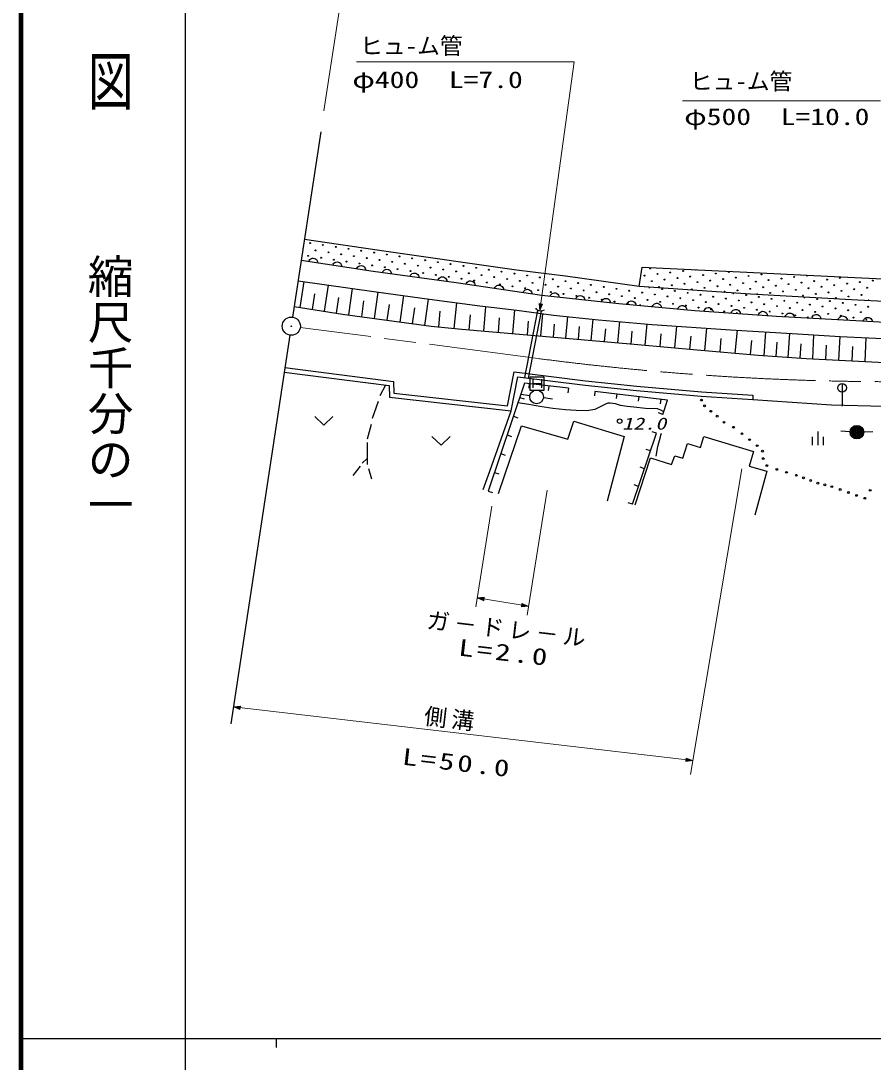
# Model space of a CAD drawing. Units: millimetres, scale not verified. Extents: x 40000 to 680000, y 20000 to 380000.
# Drawn here: x 40000 to 133416, y 202409 to 316509 of the extents above; entities that cross this region are included whole.
import ezdxf
from ezdxf.enums import TextEntityAlignment as Align

# ---------------------------------------------------------------- set-up
doc = ezdxf.new("R2010")
doc.units = ezdxf.units.MM
doc.header["$LTSCALE"] = 1000
doc.linetypes.add('CHAIN', pattern=[18.5, 12, -1.5, 3.5, -1.5])
for name, color, linetype, lineweight in [('M-BGD', 7, 'Continuous', 25), ('M-BGD-HTXT', 7, 'Continuous', 13), ('M-BMK', 2, 'CHAIN', 13), ('M-TTL', 2, 'Continuous', 140), ('M-TTL-BAND', 7, 'Continuous', 25)]:
    doc.layers.add(name, color=color, linetype=linetype, lineweight=lineweight)
doc.layers.add('M-BMK-SRVR', color=7, linetype='Continuous')
doc.layers.add('M-OTRS', color=7, linetype='Continuous')
doc.styles.add('@ＭＳ ゴシック', font='')
doc.styles.add('ＭＳ ゴシック', font='')
doc.styles.get('@ＭＳ ゴシック').set_extended_font_data('@MS Gothic')
doc.styles.get('ＭＳ ゴシック').set_extended_font_data('MS Gothic')

# ---------------------------------------------------------------- blocks, each defined once
blk = doc.blocks.new('BUHIN1')
at = {"color": 7, "linetype": 'Continuous', "lineweight": 25}
blk.add_line((-563, 2429), (0, 0), dxfattribs=at)
blk.add_circle((-454, 1961), 481, dxfattribs=at)
blk = doc.blocks.new('BUHIN14')
at = {"color": 7, "linetype": 'Continuous', "lineweight": 25}
blk.add_lwpolyline([(-492, -86), (-473, 34), (-431, 140), (-356, 265), (-258, 343), (-148, 398), (4, 425), (126, 410), (245, 370), (360, 279), (436, 193), (492, 86)], dxfattribs=at)
blk = doc.blocks.new('BUHIN15')
at = {"color": 7, "linetype": 'Continuous', "lineweight": 25}
blk.add_lwpolyline([(-493, -85), (-473, 35), (-430, 141), (-356, 266), (-257, 344), (-148, 398), (5, 425), (127, 410), (245, 370), (360, 278), (436, 192), (493, 85)], dxfattribs=at)
blk = doc.blocks.new('BUHIN16')
at = {"color": 7, "linetype": 'Continuous', "lineweight": 25}
blk.add_lwpolyline([(-494, -79), (-472, 41), (-429, 147), (-352, 270), (-253, 347), (-142, 400), (11, 424), (132, 408), (250, 367), (364, 273), (439, 187), (494, 79)], dxfattribs=at)
blk = doc.blocks.new('BUHIN17')
at = {"color": 7, "linetype": 'Continuous', "lineweight": 25}
blk.add_lwpolyline([(-495, -69), (-471, 51), (-425, 155), (-346, 277), (-246, 352), (-134, 403), (19, 424), (140, 406), (258, 361), (369, 266), (442, 178), (495, 69)], dxfattribs=at)
blk = doc.blocks.new('BUHIN18')
at = {"color": 7, "linetype": 'Continuous', "lineweight": 25}
blk.add_lwpolyline([(-496, -60), (-470, 59), (-423, 163), (-341, 284), (-239, 356), (-127, 405), (27, 424), (148, 403), (264, 357), (374, 259), (445, 169), (496, 60)], dxfattribs=at)
blk = doc.blocks.new('BUHIN19')
at = {"color": 7, "linetype": 'Continuous', "lineweight": 25}
blk.add_lwpolyline([(-498, -40), (-468, 78), (-416, 180), (-330, 297), (-225, 366), (-110, 410), (44, 422), (164, 397), (278, 346), (384, 244), (452, 151), (498, 40)], dxfattribs=at)
blk = doc.blocks.new('BUHIN20')
at = {"color": 7, "linetype": 'Continuous', "lineweight": 25}
blk.add_lwpolyline([(-498, -46), (-469, 72), (-418, 175), (-334, 293), (-230, 363), (-116, 409), (39, 423), (159, 399), (274, 349), (381, 249), (450, 157), (498, 46)], dxfattribs=at)
blk = doc.blocks.new('BUHIN21')
at = {"color": 7, "linetype": 'Continuous', "lineweight": 25}
blk.add_lwpolyline([(-499, -37), (-467, 80), (-415, 182), (-328, 299), (-223, 367), (-108, 411), (46, 422), (166, 396), (280, 344), (386, 242), (453, 149), (499, 37)], dxfattribs=at)
blk = doc.blocks.new('BUHIN41')
at = {"color": 7, "linetype": 'Continuous', "lineweight": 25}
blk.add_lwpolyline([(-1081, 237), (106, -458), (867, 688)], dxfattribs=at)
blk = doc.blocks.new('BUHIN42')
at = {"color": 7, "linetype": 'Continuous', "lineweight": 25}
blk.add_line((0, 0), (57, -497), dxfattribs=at)
blk = doc.blocks.new('BUHIN43')
at = {"color": 7, "linetype": 'Continuous', "lineweight": 25}
blk.add_line((0, 0), (498, -49), dxfattribs=at)
blk = doc.blocks.new('BUHIN44')
at = {"color": 7, "linetype": 'Continuous', "lineweight": 25}
blk.add_line((0, 0), (-498, 49), dxfattribs=at)
blk = doc.blocks.new('BUHIN45')
at = {"color": 7, "linetype": 'Continuous', "lineweight": 25}
blk.add_line((0, 0), (55, -497), dxfattribs=at)
blk = doc.blocks.new('BUHIN46')
at = {"color": 7, "linetype": 'Continuous', "lineweight": 25}
for p, q in [((-562, 351), (-351, -562)), ((-457, -106), (457, 106)), ((351, 562), (562, -351))]:
    blk.add_line(p, q, dxfattribs=at)
blk.add_lwpolyline([(-561, -900), (-900, 561), (561, 900), (900, -561)], close=True, dxfattribs=at)
blk = doc.blocks.new('BUHIN47')
at = {"color": 7, "linetype": 'Continuous', "lineweight": 25}
blk.add_circle((0, 0), 746, dxfattribs=at)
blk = doc.blocks.new('BUHIN63')
at = {"color": 7, "linetype": 'Continuous', "lineweight": 25}
blk.add_circle((0, 0), 99.5, dxfattribs=at)
blk = doc.blocks.new('BUHIN67')
at = {"color": 7, "linetype": 'Continuous', "lineweight": 25}
blk.add_circle((0, 0), 99.5, dxfattribs=at)
blk = doc.blocks.new('BUHIN69')
at = {"color": 7, "linetype": 'Continuous', "lineweight": 25}
blk.add_circle((0, 0), 99.5, dxfattribs=at)
blk = doc.blocks.new('BUHIN90')
at = {"color": 7, "linetype": 'Continuous', "lineweight": 25}
for radius in [746, 660, 574, 484, 398, 292, 202, 116, 22.5]:
    blk.add_circle((0, 0), radius, dxfattribs=at)
blk = doc.blocks.new('BUHIN91')
at = {"color": 7, "linetype": 'Continuous', "lineweight": 25}
for p, q in [((-619, 14), (-416, -862)), ((-169, 731), (169, -731)), ((550, 285), (753, -592))]:
    blk.add_line(p, q, dxfattribs=at)
blk = doc.blocks.new('BUHIN124')
at = {"color": 3, "linetype": 'Continuous', "lineweight": 25}
for radius in [995, 30]:
    blk.add_circle((0, 0), radius, dxfattribs=at)
blk = doc.blocks.new('BUHIN127')
at = {"color": 3, "linetype": 'Continuous', "lineweight": 25}
blk.add_circle((0, 0), 249, dxfattribs=at)

msp = doc.modelspace()

# ---------------------------------------------------------------- linework, layer by layer
at = {"layer": 'M-BGD'}
for p, q in [((72875, 304334), (69789, 284038)), ((80056, 291217), (71083, 292547)), ((94313, 289199), (80056, 291217)), ((70739, 290282), (78609, 289069)), ((78609, 289069), (87721, 287832)), ((99683, 288548), (94313, 289199)), ((107754, 287409), (108080, 289520)), ((108080, 289520), (119577, 288986)), ((119577, 288986), (129858, 288452)), ((70396, 288026), (78959, 286805)), ((70628, 285098), (71065, 287931)), ((73277, 284689), (73719, 287552)), ((87721, 287832), (97106, 286433)), ((107754, 287409), (99683, 288548)), ((129858, 288452), (139744, 287994)), ((71953, 284893), (72216, 286602)), ((75963, 284285), (76367, 287175)), ((78762, 283894), (79164, 286777)), ((78959, 286805), (84780, 286013)), ((81561, 283504), (81965, 286396)), ((97106, 286433), (105535, 285522)), ((119985, 286563), (107754, 287409)), ((131053, 285945), (119985, 286563)), ((74602, 284485), (74868, 286212)), ((77363, 284090), (77604, 285821)), ((80162, 283699), (80403, 285432)), ((84287, 283138), (84670, 286028)), ((84780, 286013), (90307, 285295)), ((87500, 282804), (87771, 285624)), ((90307, 285295), (94359, 284797)), ((105535, 285522), (113878, 284773)), ((141890, 285391), (131053, 285945)), ((69966, 285200), (75264, 284382)), ((75264, 284382), (82261, 283406)), ((82936, 283317), (83166, 285054)), ((85808, 282967), (85974, 284693)), ((89144, 282654), (89286, 284311)), ((90740, 282518), (90971, 285213)), ((93931, 282244), (94152, 284823)), ((94359, 284797), (98386, 284263)), ((95240, 277426), (96668, 284769)), ((95633, 277350), (97061, 284692)), ((97008, 281978), (97226, 284417)), ((98386, 284263), (103303, 283747)), ((113878, 284773), (122827, 284155)), ((122827, 284155), (131529, 283667)), ((82261, 283406), (84962, 283048)), ((84962, 283048), (88346, 282723)), ((92336, 282381), (92471, 283963)), ((95527, 282108), (95656, 283611)), ((98375, 281856), (98503, 283288)), ((99742, 281734), (99953, 284099)), ((101109, 281612), (101234, 283018)), ((102520, 281486), (102728, 283808)), ((103303, 283747), (109209, 283250)), ((105433, 281226), (105641, 283551)), ((108432, 280957), (108643, 283298)), ((109209, 283250), (117767, 282642)), ((111693, 280664), (111908, 283058)), ((131529, 283667), (139339, 283243)), ((69489, 282061), (63017, 239493)), ((88346, 282723), (96325, 282039)), ((96325, 282039), (101792, 281551)), ((103977, 281356), (104101, 282746)), ((106889, 281096), (107014, 282495)), ((110063, 280811), (110190, 282229)), ((113323, 280518), (113454, 281973)), ((114972, 280371), (115188, 282825)), ((117767, 282642), (124538, 282255)), ((118308, 280079), (118529, 282599)), ((121469, 279814), (121646, 282421)), ((124105, 279635), (124284, 282270)), ((124538, 282255), (129806, 281924)), ((126799, 279466), (126929, 282105)), ((129667, 279325), (129795, 281925)), ((129806, 281924), (138143, 281537)), ((101792, 281551), (107617, 281030)), ((107617, 281030), (114138, 280445)), ((116640, 280225), (116771, 281714)), ((119976, 279932), (120111, 281475)), ((122787, 279725), (122894, 281297)), ((125423, 279546), (125531, 281131)), ((128233, 279395), (128310, 280967)), ((131101, 279254), (131177, 280816)), ((132535, 279184), (132663, 281791)), ((114138, 280445), (120810, 279859)), ((120810, 279859), (126082, 279501)), ((68938, 278515), (80849, 276989)), ((126082, 279501), (134686, 279078)), ((68874, 278019), (80360, 276547)), ((93348, 274324), (94083, 278046)), ((93750, 273776), (94483, 277493)), ((94083, 278046), (101897, 277075)), ((94483, 277493), (101840, 276578)), ((79953, 276599), (79361, 275437)), ((80360, 276547), (80393, 275259)), ((80849, 276989), (80881, 275708)), ((101840, 276578), (107475, 275995)), ((101897, 277075), (107522, 276493)), ((107522, 276493), (114592, 275870)), ((80393, 275259), (93750, 273776)), ((80881, 275708), (93348, 274324)), ((95781, 275424), (94793, 275581)), ((97267, 275221), (98260, 275109)), ((107475, 275995), (114554, 275371)), ((114554, 275371), (120209, 275009)), ((114592, 275870), (120241, 275508)), ((120241, 275508), (120209, 275009)), ((120209, 275009), (128860, 274445)), ((79152, 274784), (78522, 272942)), ((128860, 274445), (134595, 274284)), ((91416, 267161), (93750, 273776)), ((78382, 272289), (77962, 270657)), ((92334, 264723), (94887, 272122)), ((94887, 272122), (99935, 270688)), ((99935, 270688), (100623, 272639)), ((100623, 272639), (106130, 270946)), ((106130, 270946), (104265, 263862)), ((107047, 263547), (109665, 271321)), ((114481, 269741), (114859, 270948)), ((114859, 270948), (120302, 269315)), ((130880, 271487), (129882, 271550)), ((132378, 271466), (133378, 271500)), ((77962, 270307), (77962, 267882)), ((112564, 268582), (113084, 270191)), ((113084, 270191), (114481, 269741)), ((120302, 269315), (119829, 267730)), ((77962, 268558), (77403, 268045)), ((107334, 263470), (109014, 268629)), ((109014, 268629), (111310, 267895)), ((111310, 267895), (111665, 268842)), ((111665, 268842), (112564, 268582)), ((77193, 267695), (76400, 266693)), ((78102, 267462), (78429, 266343)), ((90671, 265153), (91416, 267161)), ((119829, 267730), (121770, 267162)), ((121770, 267162), (120444, 262358))]:
    msp.add_line(p, q, dxfattribs=at)
for points in [[(97357, 284818), (97164, 284722), (96952, 284684), (96774, 284716), (96622, 284804), (96528, 284905), (96441, 285028)], [(100021, 276252), (95202, 276797), (91216, 264981)], [(110360, 273386), (110891, 274962), (102917, 275908)], [(110459, 273681), (110131, 273867), (109784, 273995), (108475, 274050), (107179, 274164), (106461, 274233), (105741, 274363), (105174, 274529), (104607, 274632), (104344, 274605), (104088, 274516), (103509, 274197), (102907, 273935), (102484, 273833), (102036, 273788), (100863, 273803), (99707, 273879), (98303, 274040), (96891, 274263), (95694, 274473), (94483, 274666)], [(109629, 268795), (109832, 269859), (110096, 270923), (110152, 271125), (110207, 271321)]]:
    msp.add_lwpolyline(points, dxfattribs=at)
for centre, radius in [((71716, 292154), 49.8), ((72311, 291350), 49.8), ((73115, 291946), 49.8), ((73710, 291142), 49.8), ((74513, 291737), 49.8), ((75109, 290933), 49.8), ((75912, 291528), 49.8), ((77311, 291320), 49.8), ((78710, 291111), 49.8), ((71507, 290755), 49.8), ((72906, 290547), 49.8), ((74305, 290338), 49.8), ((75704, 290130), 49.8), ((76507, 290725), 49.8), ((77102, 289921), 49.8), ((77906, 290516), 49.8), ((79305, 290308), 49.8), ((80108, 290903), 49.8), ((80704, 290099), 49.8), ((81507, 290694), 49.8), ((82102, 289890), 49.8), ((82906, 290485), 49.8), ((84305, 290277), 49.8), ((85703, 290068), 49.8), ((87102, 289860), 49.8), ((78501, 289712), 49.8), ((79900, 289504), 49.8), ((81299, 289295), 49.8), ((82697, 289087), 49.8), ((83501, 289682), 49.8), ((84096, 288878), 49.8), ((84900, 289473), 49.8), ((85495, 288670), 49.8), ((86299, 289265), 49.8), ((87697, 289056), 49.8), ((88501, 289651), 49.8), ((89096, 288848), 49.8), ((89900, 289443), 49.8), ((90495, 288639), 49.8), ((91298, 289234), 49.8), ((92697, 289025), 49.8), ((94096, 288817), 49.8), ((108985, 289385), 49.8), ((109772, 288768), 49.8), ((111176, 288937), 49.8), ((112580, 289106), 49.8), ((114771, 288658), 49.8), ((116175, 288827), 49.8), ((117579, 288997), 49.8), ((121173, 288718), 49.8), ((86894, 288461), 49.8), ((88292, 288252), 49.8), ((89691, 288044), 49.8), ((91090, 287835), 49.8), ((91894, 288430), 49.8), ((92489, 287627), 49.8), ((93292, 288222), 49.8), ((94691, 288013), 49.8), ((95495, 288608), 49.8), ((96090, 287805), 49.8), ((96893, 288400), 49.8), ((97489, 287596), 49.8), ((98292, 288191), 49.8), ((99691, 287983), 49.8), ((101090, 287774), 49.8), ((102488, 287565), 49.8), ((108368, 288598), 49.8), ((109154, 287981), 49.8), ((110558, 288150), 49.8), ((111345, 287533), 49.8), ((111963, 288320), 49.8), ((112749, 287702), 49.8), ((113367, 288489), 49.8), ((114153, 287872), 49.8), ((115557, 288041), 49.8), ((116961, 288210), 49.8), ((117748, 287593), 49.8), ((118365, 288379), 49.8), ((119152, 287762), 49.8), ((119769, 288549), 49.8), ((120556, 287931), 49.8), ((121960, 288101), 49.8), ((122747, 287483), 49.8), ((123364, 288270), 49.8), ((124151, 287653), 49.8), ((124768, 288439), 49.8), ((125555, 287822), 49.8), ((126959, 287991), 49.8), ((128363, 288160), 49.8), ((129150, 287543), 49.8), ((129767, 288330), 49.8), ((130554, 287712), 49.8), ((131958, 287882), 49.8), ((133362, 288051), 49.8), ((93887, 287418), 49.8), ((95286, 287210), 49.8), ((96685, 287001), 49.8), ((98084, 286792), 49.8), ((98887, 287388), 49.8), ((99482, 286584), 49.8), ((100286, 287179), 49.8), ((100881, 286375), 49.8), ((101685, 286970), 49.8), ((103084, 286762), 49.8), ((103887, 287357), 49.8), ((104482, 286553), 49.8), ((105286, 287148), 49.8), ((105881, 286345), 49.8), ((106685, 286940), 49.8), ((108083, 286731), 49.8), ((109482, 286523), 49.8), ((109941, 287364), 49.8), ((110286, 287118), 49.8), ((111685, 286909), 49.8), ((113083, 286701), 49.8), ((113536, 287085), 49.8), ((114482, 286492), 49.8), ((114940, 287254), 49.8), ((116344, 287423), 49.8), ((118535, 286975), 49.8), ((119482, 286461), 49.8), ((119939, 287145), 49.8), ((121343, 287314), 49.8), ((122129, 286697), 49.8), ((123533, 286866), 49.8), ((124938, 287035), 49.8), ((125724, 286418), 49.8), ((126342, 287204), 49.8), ((127128, 286587), 49.8), ((127746, 287374), 49.8), ((128532, 286756), 49.8), ((129936, 286926), 49.8), ((131340, 287095), 49.8), ((132127, 286478), 49.8), ((132744, 287264), 49.8), ((102280, 286167), 49.8), ((103679, 285958), 49.8), ((105077, 285750), 49.8), ((106476, 285541), 49.8), ((107280, 286136), 49.8), ((108679, 285928), 49.8), ((110077, 285719), 49.8), ((110881, 286314), 49.8), ((111476, 285510), 49.8), ((112280, 286105), 49.8), ((112875, 285302), 49.8), ((113678, 285897), 49.8), ((115077, 285688), 49.8), ((115881, 286283), 49.8), ((116476, 285480), 49.8), ((117280, 286075), 49.8), ((117875, 285271), 49.8), ((118678, 285866), 49.8), ((120077, 285658), 49.8), ((120881, 286253), 49.8), ((121476, 285449), 49.8), ((122280, 286044), 49.8), ((122875, 285241), 49.8), ((123678, 285836), 49.8), ((125077, 285627), 49.8), ((126476, 285419), 49.8), ((127279, 286014), 49.8), ((127875, 285210), 49.8), ((128678, 285805), 49.8), ((129319, 286139), 49.8), ((130077, 285596), 49.8), ((130723, 286308), 49.8), ((131476, 285388), 49.8), ((114274, 285093), 49.8), ((115672, 284885), 49.8), ((117071, 284676), 49.8), ((119273, 285063), 49.8), ((120672, 284854), 49.8), ((122071, 284645), 49.8), ((123470, 284437), 49.8), ((124273, 285032), 49.8), ((124868, 284228), 49.8), ((125672, 284823), 49.8), ((127071, 284615), 49.8), ((128470, 284406), 49.8), ((129273, 285001), 49.8), ((129868, 284198), 49.8), ((130672, 284793), 49.8), ((132071, 284584), 49.8), ((132874, 285179), 49.8), ((126267, 284020), 49.8), ((131267, 283989), 49.8), ((132666, 283781), 49.8), ((114588, 274954), 99.5), ((114942, 274330), 99.5), ((115629, 273726), 99.5), ((116316, 273185), 99.5), ((117065, 272519), 99.5), ((118105, 271978), 99.5), ((119041, 271271), 99.5), ((119874, 270615), 99.5), ((120706, 269960), 99.5), ((121289, 269357), 99.5), ((121372, 268545), 99.5), ((121767, 267775), 99.5), ((122849, 267359), 99.5), ((123921, 267036), 99.5), ((124992, 266714), 99.5), ((127352, 265853), 99.5), ((128121, 265661), 99.5), ((128891, 265468), 99.5), ((132502, 264195), 99.5)]:
    msp.add_circle(centre, radius, dxfattribs=at)
for centre, start, end in [((70912, 291559), 285.32164, 57.38964), ((113984, 289276), 214.44032, 320.24248), ((126172, 288608), 132.56797, 41.48742), ((108887, 287326), 171.01154, 1.07352), ((117131, 286806), 289.68125, 242.40381), ((118083, 286670), 146.58952, 25.49554), ((120725, 286527), 350.21726, 183.38759), ((107875, 285332), 330.15816, 199.58885), ((125881, 286222), 163.61361, 9.99125), ((132914, 285860), 344.82112, 189.33393), ((118470, 284468), 342.38812, 189.7072)]:
    msp.add_arc(centre, 49.8, start, end, dxfattribs=at)
at = {"layer": 'M-BGD-HTXT'}
for p, q in [((73225, 306634), (76124, 325706)), ((100648, 312006), (76773, 312006)), ((96876, 284764), (100648, 312006)), ((134204, 307752), (112516, 307752)), ((119012, 267413), (113380, 233920)), ((95477, 251389), (97668, 265084)), ((91628, 263328), (89861, 252288)), ((90019, 253275), (95635, 252377)), ((113639, 235458), (63296, 241329))]:
    msp.add_line(p, q, dxfattribs=at)
for points in [[(96876, 284764), (97164, 285481), (96793, 285532)], [(96897, 284916), (96842, 285478), (97102, 285442)], [(96907, 284990), (96866, 285447), (97070, 285418)], [(96918, 285066), (96890, 285415), (97039, 285394)], [(96928, 285141), (96914, 285383), (97007, 285370)], [(90019, 253275), (90730, 252972), (90790, 253342)], [(90171, 253251), (90734, 253294), (90693, 253035)], [(90245, 253239), (90702, 253271), (90670, 253067)], [(90321, 253227), (90670, 253247), (90646, 253099)], [(90395, 253215), (90638, 253224), (90623, 253131)], [(95635, 252377), (94924, 252680), (94865, 252310)], [(95484, 252401), (94920, 252358), (94962, 252617)], [(95409, 252413), (94953, 252382), (94985, 252585)], [(95334, 252425), (94985, 252405), (95008, 252553)], [(95260, 252437), (95017, 252428), (95032, 252521)], [(63296, 241329), (64020, 241056), (64063, 241428)], [(63449, 241311), (64010, 241378), (63980, 241117)], [(63524, 241303), (63979, 241353), (63955, 241148)], [(63600, 241294), (63948, 241329), (63930, 241180)], [(63675, 241285), (63916, 241304), (63906, 241211)], [(113639, 235458), (112915, 235731), (112872, 235359)], [(113486, 235476), (112925, 235409), (112955, 235670)], [(113411, 235485), (112956, 235434), (112980, 235639)], [(113335, 235493), (112987, 235459), (113005, 235607)], [(113261, 235502), (113019, 235483), (113029, 235576)]]:
    msp.add_lwpolyline(points, close=True, dxfattribs=at)
for points in [[(96886, 284840), (96818, 285510), (97134, 285466), (96886, 284842)], [(96957, 285349), (96938, 285217), (96938, 285351), (96975, 285346), (96938, 285217)], [(90095, 253263), (90767, 253317), (90716, 253002), (90097, 253263)], [(90603, 253182), (90471, 253203), (90605, 253201), (90600, 253164), (90471, 253203)], [(95559, 252389), (94888, 252335), (94938, 252650), (95558, 252389)], [(95052, 252470), (95184, 252449), (95049, 252452), (95055, 252489), (95184, 252449)], [(63373, 241320), (64041, 241403), (64004, 241086), (63375, 241320)], [(63883, 241261), (63751, 241276), (63885, 241279), (63881, 241242), (63751, 241276)], [(113562, 235467), (112894, 235384), (112931, 235701), (113560, 235467)], [(113052, 235526), (113184, 235511), (113050, 235508), (113054, 235545), (113184, 235511)]]:
    msp.add_lwpolyline(points, dxfattribs=at)
at = {"layer": 'M-BMK'}
msp.add_line((96691, 279507), (70631, 282920), dxfattribs=at)
msp.add_arc((135648, 576967), 300000, 262.53862, 276.16745, dxfattribs=at)
at = {"layer": 'M-TTL'}
msp.add_line((40000, 380000), (40000, 20000), dxfattribs=at)
at = {"layer": 'M-TTL-BAND'}
for p, q in [((58000, 370000), (58000, 20000)), ((40000, 205000), (579000, 205000)), ((68000, 205000), (68000, 204000))]:
    msp.add_line(p, q, dxfattribs=at)

# ---------------------------------------------------------------- block references
at = {"layer": 'M-BGD', "rotation": 346.962}
for name, p in [('BUHIN21', (72050, 290080)), ('BUHIN21', (74674, 289675)), ('BUHIN21', (77297, 289271)), ('BUHIN20', (80127, 288863)), ('BUHIN20', (83165, 288450)), ('BUHIN20', (86202, 288038)), ('BUHIN19', (89285, 287599)), ('BUHIN19', (92413, 287132)), ('BUHIN19', (95542, 286666)), ('BUHIN18', (98510, 286281)), ('BUHIN18', (101320, 285977)), ('BUHIN18', (104130, 285673)), ('BUHIN17', (106925, 285397)), ('BUHIN17', (109706, 285147)), ('BUHIN17', (112487, 284898)), ('BUHIN16', (115369, 284670)), ('BUHIN16', (118353, 284464)), ('BUHIN16', (121336, 284258)), ('BUHIN15', (124278, 284073)), ('BUHIN15', (127178, 283911)), ('BUHIN15', (130079, 283748)), ('BUHIN14', (132831, 283596)), ('BUHIN46', (96579, 276769)), ('BUHIN42', (95718, 276739)), ('BUHIN47', (96521, 275306)), ('BUHIN42', (97869, 276496)), ('BUHIN42', (100021, 276252)), ('BUHIN1', (130006, 274286)), ('BUHIN43', (94676, 275238)), ('BUHIN45', (102917, 275908)), ('BUHIN45', (105323, 275623)), ('BUHIN45', (107730, 275337)), ('BUHIN45', (110136, 275051)), ('BUHIN41', (73205, 272685)), ('BUHIN43', (93984, 273186)), ('BUHIN44', (110360, 273386)), ('BUHIN91', (127339, 270778)), ('BUHIN90', (131629, 271440)), ('BUHIN41', (86054, 270493)), ('BUHIN43', (93292, 271135)), ('BUHIN44', (109667, 271327)), ('BUHIN44', (109012, 269382)), ('BUHIN43', (92600, 269084)), ('BUHIN43', (91908, 267032)), ('BUHIN44', (108357, 267437)), ('BUHIN63', (125779, 266427)), ('BUHIN63', (126565, 266140)), ('BUHIN43', (91216, 264981)), ('BUHIN44', (107702, 265492)), ('BUHIN67', (129794, 265150)), ('BUHIN67', (130696, 264832)), ('BUHIN69', (133083, 265065)), ('BUHIN44', (107047, 263547)), ('BUHIN67', (131599, 264514))]:
    msp.add_blockref(name, p, dxfattribs=at)
at = {"layer": 'M-BMK-SRVR', "rotation": 346.962}
msp.add_blockref('BUHIN127', (105630, 272636), dxfattribs=at)
at = {"layer": 'M-OTRS', "rotation": 346.962}
msp.add_blockref('BUHIN124', (69639, 283050), dxfattribs=at)

# ---------------------------------------------------------------- texts
at = {"layer": 'M-BGD-HTXT', "style": 'ＭＳ ゴシック'}
for p in [(77177, 312305), (113318, 308416)]:
    msp.add_text('ヒュ-ム管', height=1833, dxfattribs=at).set_placement(p, align=Align.BOTTOM_LEFT)
at = {"layer": 'M-BGD-HTXT', "style": 'ＭＳ ゴシック', "width": 1.3}
for s, p in [('φ400  L=7.0', (76339, 308593)), ('φ500  L=10.0', (112708, 304538))]:
    msp.add_text(s, height=1833, dxfattribs=at).set_placement(p, align=Align.BOTTOM_LEFT)
at = {"layer": 'M-BGD-HTXT', "style": 'ＭＳ ゴシック', "oblique": 15, "width": 1.35}
msp.add_text('12.0', height=1320, dxfattribs=at).set_placement((105901, 271321), align=Align.BOTTOM_LEFT)
at = {"layer": 'M-BGD-HTXT', "char_height": 1833, "attachment_point": 7, "rotation": 353.4, "style": 'ＭＳ ゴシック'}
for s, insert in [('\\T1.2;ガ－ドレ－ル', (84396, 249863)), ('\\T1.2;\\W1.35;L=2.0', (87888, 246944)), ('\\T1.2;側溝', (84096, 239256)), ('\\T1.2;\\W1.35;L=50.0', (81724, 234987))]:
    msp.add_mtext(s, dxfattribs=dict(at, insert=insert))
at = {"layer": 'M-TTL-BAND', "style": '@ＭＳ ゴシック', "width": 1.4}
msp.add_text('平  面  図', height=3666, rotation=270, dxfattribs=at).set_placement((49777, 306475), align=Align.MIDDLE_RIGHT)
at = {"layer": 'M-TTL-BAND', "style": '@ＭＳ ゴシック'}
msp.add_text('縮尺千分の一', height=3666, rotation=270, dxfattribs=at).set_placement((49777, 261030), align=Align.MIDDLE_RIGHT)

doc.saveas('drawing.dxf')
